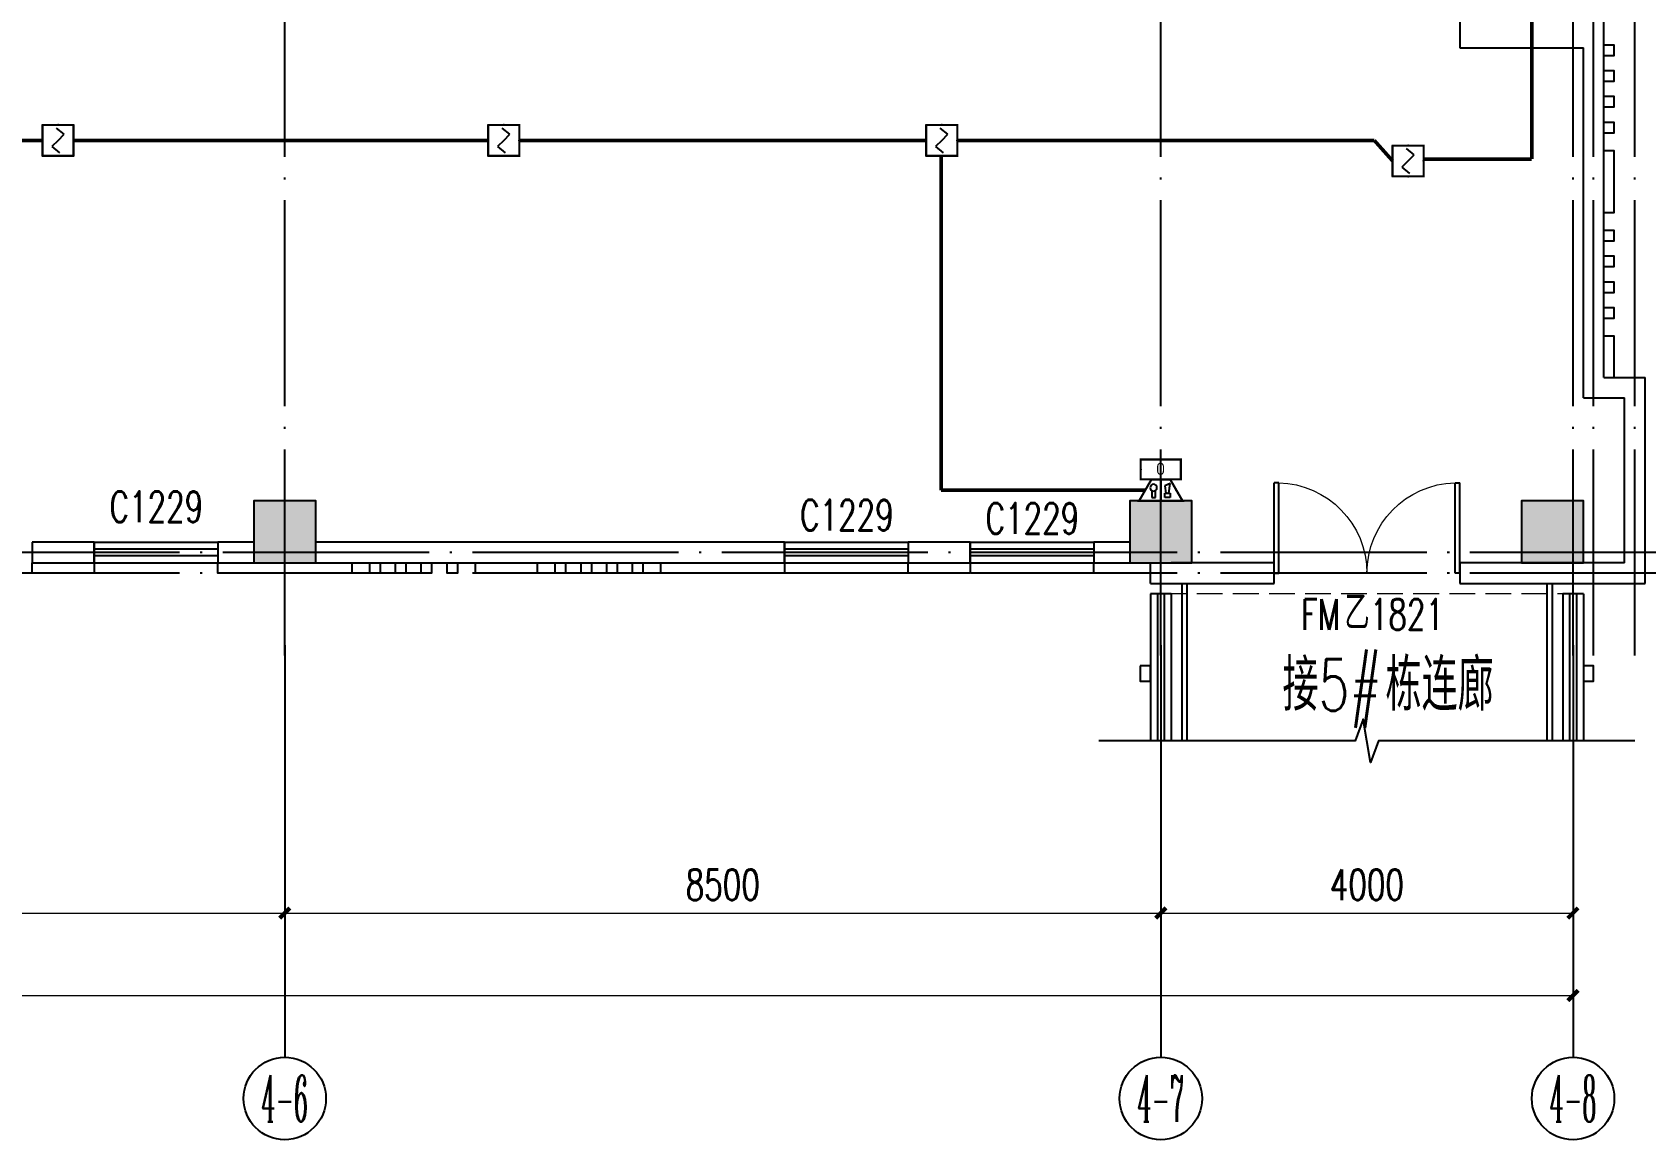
# Model space of a CAD drawing. Extents: x -124594 to 516503, y -3148 to 203159.
# Drawn here: x 216808 to 232464, y 12439 to 23189 of the extents above; entities that cross this region are included whole.
import ezdxf
from ezdxf.enums import TextEntityAlignment as Align

# ---------------------------------------------------------------- set-up
doc = ezdxf.new("R2010")
doc.units = 0
doc.header["$LTSCALE"] = 1000
doc.header["$MEASUREMENT"] = 0
doc.linetypes.add('DASH', pattern=[0.35, 0.25, -0.1])
doc.linetypes.add('DOTE', pattern=[2.42, 2, -0.2, 0.02, -0.2])
for name, color, linetype in [('AXIS', 3, 'Continuous'), ('AXIS_TEXT', 7, 'Continuous'), ('COLUMN', 9, 'Continuous'), ('CURTWALL', 4, 'Continuous'), ('DIM_SYMB', 3, 'Continuous'), ('DOOR_FIRE', 4, 'Continuous'), ('DOOR_FIRE_TEXT', 7, 'Continuous'), ('EQUIP-消防', 3, 'Continuous'), ('J-AXIS-轴线', 1, 'DOTE'), ('J-DOOR-窗', 8, 'Continuous'), ('J-ELEV-立面百叶', 247, 'Continuous'), ('J-FLOR-栏杆', 147, 'Continuous'), ('J-WALL-墙体', 2, 'Continuous'), ('PUB_HATCH', 8, 'Continuous'), ('PUB_TEXT', 7, 'Continuous'), ('WINDOW_TEXT', 7, 'Continuous'), ('WIRE-消防', 222, 'Continuous'), ('装饰柱', 7, 'Continuous')]:
    doc.layers.add(name, color=color, linetype=linetype)
doc.layers.add('建筑底图', color=8, linetype='Continuous', lineweight=5)
doc.styles.add('_TCH_AXIS', font='COMPLEX', dxfattribs={"bigfont": 'GBCBIG'})
doc.styles.add('_TCH_DIM_T3', font='SIMPLEX', dxfattribs={"width": 0.705882, "bigfont": 'GBCBIG'})
doc.styles.add('_TCH_WINDOW', font='SIMPLEX', dxfattribs={"height": 3.5, "bigfont": 'GBCBIG'})
doc.styles.add('_TEL_ATTDEF', font='GBENOR', dxfattribs={"width": 0.8, "height": 3, "bigfont": 'GBCBIG'})
doc.styles.add('COMPLEX', font='COMPLEX')
doc.styles.add('HZ', font='simplex.shx', dxfattribs={"width": 0.7, "bigfont": 'hztxt.shx'})
doc.styles.get("Standard").update_dxf_attribs({"font": 'gbenor.shx', "bigfont": 'gbcbig.shx'})
doc.dimstyles.new('_TCH_ARCH&&100', dxfattribs={"dimtxt": 297.5, "dimasz": 100, "dimexe": 250, "dimexo": 300, "dimgap": 126.25, "dimtad": 1, "dimdec": 0, "dimzin": 0, "dimdsep": 46, "dimtxsty": '_TCH_DIM_T3', "dimblk": 'ARCHTICK', "dimcen": 0.09, "dimclrt": 7, "dimazin": 2, "dimtfac": 1, "dimtdec": 0, "dimtix": 1, "dimtmove": 2, "dimatfit": 3, "dimfxl": 1, "dimtolj": 1, "dimtzin": 0, "dimarcsym": 0})

# ---------------------------------------------------------------- blocks, each defined once
blk = doc.blocks.new('_AXISO')
blk.add_circle((0, 0), 0.5)
at = {"layer": 'AXIS_TEXT', "style": 'COMPLEX', "width": 1.041667}
blk.add_attdef('A', text='', height=0.56, dxfattribs=at).set_placement((-0.25, -0.28), (0.25, -0.28), align=Align.FIT)
blk = doc.blocks.new('_ArchTick')
at = {"color": 0, "linetype": 'ByBlock', "const_width": 0.4}
blk.add_lwpolyline([(-0.5, -0.5), (0.5, 0.5)], dxfattribs=at)
blk = doc.blocks.new('*D184')
at = {"layer": 'AXIS', "color": 0, "lineweight": -2, "transparency": 16777216}
for p, q in [((185258, 93491), (185258, 90241)), ((231758, 93491), (231758, 90241)), ((185258, 90491), (231758, 90491))]:
    blk.add_line(p, q, dxfattribs=at)
at = {"layer": 'Defpoints', "color": 0, "transparency": 16777216}
for p in [(185258, 93791), (231758, 93791), (231758, 90491)]:
    blk.add_point(p, dxfattribs=at)
at = {"layer": 'AXIS', "color": 0, "lineweight": -2, "transparency": 16777216, "xscale": 100, "yscale": 100, "zscale": 100, "rotation": 180}
blk.add_blockref('_ArchTick', (185258, 90491), dxfattribs=at)
at = {"layer": 'AXIS', "color": 0, "lineweight": -2, "transparency": 16777216, "xscale": 100, "yscale": 100, "zscale": 100}
blk.add_blockref('_ArchTick', (231758, 90491), dxfattribs=at)
at = {"layer": 'AXIS', "color": 7, "transparency": 16777216, "insert": (208508, 90766), "char_height": 297.5, "attachment_point": 5, "style": '_TCH_DIM_T3'}
blk.add_mtext('\\A1;46500', dxfattribs=at)
blk = doc.blocks.new('*D185')
at = {"layer": 'AXIS', "color": 0, "lineweight": -2, "transparency": 16777216}
for p, q in [((227758, 93491), (227758, 91041)), ((231758, 93491), (231758, 91041)), ((227758, 91291), (231758, 91291))]:
    blk.add_line(p, q, dxfattribs=at)
at = {"layer": 'Defpoints', "color": 0, "transparency": 16777216}
for p in [(227758, 93791), (231758, 93791), (231758, 91291)]:
    blk.add_point(p, dxfattribs=at)
at = {"layer": 'AXIS', "color": 0, "lineweight": -2, "transparency": 16777216, "xscale": 100, "yscale": 100, "zscale": 100, "rotation": 180}
blk.add_blockref('_ArchTick', (227758, 91291), dxfattribs=at)
at = {"layer": 'AXIS', "color": 0, "lineweight": -2, "transparency": 16777216, "xscale": 100, "yscale": 100, "zscale": 100}
blk.add_blockref('_ArchTick', (231758, 91291), dxfattribs=at)
at = {"layer": 'AXIS', "color": 7, "transparency": 16777216, "insert": (229758, 91566), "char_height": 297.5, "attachment_point": 5, "style": '_TCH_DIM_T3'}
blk.add_mtext('\\A1;4000', dxfattribs=at)
blk = doc.blocks.new('*D186')
at = {"layer": 'AXIS', "color": 0, "lineweight": -2, "transparency": 16777216}
for p, q in [((219258, 93491), (219258, 91041)), ((227758, 93491), (227758, 91041)), ((219258, 91291), (227758, 91291))]:
    blk.add_line(p, q, dxfattribs=at)
at = {"layer": 'Defpoints', "color": 0, "transparency": 16777216}
for p in [(219258, 93791), (227758, 93791), (227758, 91291)]:
    blk.add_point(p, dxfattribs=at)
at = {"layer": 'AXIS', "color": 0, "lineweight": -2, "transparency": 16777216, "xscale": 100, "yscale": 100, "zscale": 100, "rotation": 180}
blk.add_blockref('_ArchTick', (219258, 91291), dxfattribs=at)
at = {"layer": 'AXIS', "color": 0, "lineweight": -2, "transparency": 16777216, "xscale": 100, "yscale": 100, "zscale": 100}
blk.add_blockref('_ArchTick', (227758, 91291), dxfattribs=at)
at = {"layer": 'AXIS', "color": 7, "transparency": 16777216, "insert": (223508, 91566), "char_height": 297.5, "attachment_point": 5, "style": '_TCH_DIM_T3'}
blk.add_mtext('\\A1;8500', dxfattribs=at)
blk = doc.blocks.new('*D187')
at = {"layer": 'AXIS', "color": 0, "lineweight": -2, "transparency": 16777216}
for p, q in [((210758, 93491), (210758, 91041)), ((219258, 93491), (219258, 91041)), ((210758, 91291), (219258, 91291))]:
    blk.add_line(p, q, dxfattribs=at)
at = {"layer": 'Defpoints', "color": 0, "transparency": 16777216}
for p in [(210758, 93791), (219258, 93791), (219258, 91291)]:
    blk.add_point(p, dxfattribs=at)
at = {"layer": 'AXIS', "color": 0, "lineweight": -2, "transparency": 16777216, "xscale": 100, "yscale": 100, "zscale": 100, "rotation": 180}
blk.add_blockref('_ArchTick', (210758, 91291), dxfattribs=at)
at = {"layer": 'AXIS', "color": 0, "lineweight": -2, "transparency": 16777216, "xscale": 100, "yscale": 100, "zscale": 100}
blk.add_blockref('_ArchTick', (219258, 91291), dxfattribs=at)
at = {"layer": 'AXIS', "color": 7, "transparency": 16777216, "insert": (215008, 91566), "char_height": 297.5, "attachment_point": 5, "style": '_TCH_DIM_T3'}
blk.add_mtext('\\A1;8500', dxfattribs=at)
blk = doc.blocks.new('_FZH')
blk.add_lwpolyline([(-0.5, -0.5), (0.5, -0.5), (0.5, 0.5), (-0.5, 0.5)], close=True)
at = {"layer": 'PUB_HATCH'}
blk.add_solid([(-0.5, -0.5), (0.5, -0.5), (-0.5, 0.5), (0.5, 0.5)], dxfattribs=at)
blk = doc.blocks.new('$TCHSYS$WIN2D')
for p, q in [((-0.5, 0.5), (0.5, 0.5)), ((-0.5, 0.5), (-0.5, -0.5)), ((0.5, 0.5), (0.5, -0.5)), ((0.5, 0.167), (-0.5, 0.167)), ((0.5, -0.167), (-0.5, -0.167)), ((-0.5, -0.5), (0.5, -0.5))]:
    blk.add_line(p, q)
blk = doc.blocks.new('$DorLib2D$00000002')
for p, q in [((-0.5, 0), (-0.5, 0.4875)), ((-0.475, 0.4875), (-0.5, 0.4875)), ((-0.475, 0), (-0.475, 0.4875)), ((0.475, 0), (0.475, 0.4875)), ((0.475, 0.4875), (0.5, 0.4875)), ((0.5, 0), (0.5, 0.4875)), ((-0.5, 0), (-0.475, 0)), ((0.5, 0), (0.475, 0))]:
    blk.add_line(p, q)
at = {"lineweight": 13}
for centre, start, end in [((-0.4875, 0), 0, 88.53072), ((0.4875, 0), 91.46928, 180)]:
    blk.add_arc(centre, 0.4875, start, end, dxfattribs=at)
blk = doc.blocks.new('$Equip$00002649')
for p, q in [((-0.5, 0.5), (-0.5, -0.5)), ((0.5, 0.5), (-0.5, 0.5)), ((-0.2, 0.2), (0.05, 0.4)), ((0, 0), (-0.2, 0.2)), ((0, 0), (0.2, -0.2)), ((0.5, -0.5), (0.5, 0.5)), ((-0.5, -0.5), (0.5, -0.5)), ((0.2, -0.2), (-0.05, -0.4))]:
    blk.add_line(p, q)
at = {"const_width": 0.0667}
blk.add_lwpolyline([(-0.5, 0.5), (0.5, 0.5), (0.5, -0.5), (-0.5, -0.5), (-0.5, 0.5), (0.5, 0.5)], dxfattribs=at)
for p in [(-0.5, 0), (0, 0.5), (0.5, 0), (0, -0.5)]:
    blk.add_point(p)
at = {"color": 7, "flags": 1}
for tag, height, p in [('A', 0.00002, (0, 0)), ('B', 0.4, (0.762, -0.208))]:
    blk.add_attdef(tag, text='', height=height, dxfattribs=at).set_placement(p, align=Align.MIDDLE_CENTER)
blk = doc.blocks.new('$equip$00002679')
for p, q in [((-0.3, 0.699), (-0.703, 0)), ((-0.264, 0.249), (-0.304, 0.569)), ((-0.304, 0.569), (-0.128, 0.489)), ((0.3, 0.699), (-0.3, 0.699)), ((0.3, 0.699), (-0.3, 0.699)), ((0, 0.699), (0, 0)), ((0.703, 0), (0.3, 0.699)), ((-0.703, 0), (0.703, 0)), ((-0.304, 0.249), (-0.304, 0.113)), ((-0.128, 0.249), (-0.304, 0.249)), ((-0.304, 0.113), (-0.128, 0.113)), ((-0.128, 0.489), (-0.168, 0.249)), ((-0.128, 0.113), (-0.128, 0.249)), ((0.174, 0.11), (0.174, 0.338)), ((0.294, 0.11), (0.174, 0.11)), ((0.294, 0.338), (0.294, 0.11))]:
    blk.add_line(p, q)
at = {"const_width": 0.0667}
for points in [[(-0.299, 0.699), (0.301, 0.699), (0.703, 0), (-0.702, 0), (-0.299, 0.699), (0.301, 0.699)], [(-0.3, 0.699), (0.3, 0.699), (0.703, 0), (-0.703, 0), (-0.3, 0.699), (0.3, 0.699)]]:
    blk.add_lwpolyline(points, dxfattribs=at)
blk.add_circle((0.234, 0.43), 0.111)
for p in [(0, 0.699), (-0.501, 0.349), (0, 0), (0.502, 0.349)]:
    blk.add_point(p)
at = {"color": 7, "flags": 1}
for tag, height, p in [('A', 0.00002, (0, 0)), ('B', 0.4, (0.961, 0.299))]:
    blk.add_attdef(tag, text='', height=height, dxfattribs=at).set_placement(p, align=Align.MIDDLE_CENTER)
blk = doc.blocks.new('$equip$00002786')
for p, q in [((0.65, 0.65), (-0.65, 0.65)), ((-0.65, 0.65), (-0.65, 0)), ((0.65, 0), (0.65, 0.65)), ((-0.65, 0), (0.65, 0))]:
    blk.add_line(p, q)
at = {"const_width": 0.0667}
blk.add_lwpolyline([(-0.65, 0.65), (0.65, 0.65), (0.65, 0), (-0.65, 0), (-0.65, 0.65), (0.65, 0.65)], dxfattribs=at)
for p in [(0, 0.65), (-0.65, 0.325), (0, 0), (0.65, 0.325)]:
    blk.add_point(p)
at = {"color": 7}
blk.add_attdef('$TEXT$', text='', height=0.4, dxfattribs=at).set_placement((0.006, 0.343), align=Align.MIDDLE_CENTER)
at = {"color": 7, "flags": 1}
for tag, p in [('A', (0, 0)), ('B', (0.905, 0.246))]:
    blk.add_attdef(tag, text='', height=0.4, dxfattribs=at).set_placement(p, align=Align.MIDDLE_CENTER)
blk = doc.blocks.new('GWEEDA')
at = {"color": 8, "linetype": 'DASH'}
blk.add_lwpolyline([(231858.3, 94390.8), (227658.3, 94390.8)], dxfattribs=at)
at = {"layer": 'AXIS', "color": 8}
for p, q in [((219258.3, 93890.8), (219258.3, 89890.8)), ((227758.3, 93890.8), (227758.3, 89890.8)), ((231758.3, 93890.8), (231758.3, 89890.8))]:
    blk.add_line(p, q, dxfattribs=at)
at = {"layer": 'CURTWALL', "color": 8}
for p, q in [((227658.3, 94390.8), (227658.3, 92963.5)), ((227858.3, 94390.8), (227658.3, 94390.8)), ((227725, 94390.8), (227725, 92963.5)), ((227791.7, 94390.8), (227791.7, 92963.5)), ((227858.3, 94390.8), (227858.3, 92963.5)), ((231658.3, 94390.8), (231658.3, 92963.5)), ((231858.3, 94390.8), (231658.3, 94390.8)), ((231725, 94390.8), (231725, 92963.5)), ((231791.7, 94390.8), (231791.7, 92963.5)), ((231858.3, 94390.8), (231858.3, 92963.5)), ((227858.3, 92963.5), (227658.3, 92963.5)), ((231858.3, 92963.5), (231658.3, 92963.5))]:
    blk.add_line(p, q, dxfattribs=at)
at = {"layer": 'DIM_SYMB', "color": 8}
blk.add_lwpolyline([(232358.3, 92963.5), (229870.8, 92963.5), (229794.4, 92753.5), (229720.3, 93173.5), (229645.8, 92963.5), (227158.3, 92963.5)], dxfattribs=at)
at = {"layer": 'J-AXIS-轴线', "color": 8}
for p, q in [((219258.3, 93790.8), (219258.3, 119790.8)), ((227758.3, 93790.8), (227758.3, 119790.8)), ((231758.3, 93790.8), (231758.3, 119790.8)), ((231958.3, 93790.8), (231958.3, 119790.8)), ((232358.3, 93790.8), (232358.3, 107890.8)), ((232758.3, 94790.8), (184258.3, 94790.8)), ((232758.3, 94590.8), (184258.3, 94590.8))]:
    blk.add_line(p, q, dxfattribs=at)
at = {"layer": 'J-ELEV-立面百叶', "color": 8}
for points in [[(227558.3, 93690.8), (227558.3, 93540.8), (227658.3, 93540.8), (227658.3, 93690.8)], [(231858.3, 93690.8), (231858.3, 93540.8), (231958.3, 93540.8), (231958.3, 93690.8)]]:
    blk.add_lwpolyline(points, close=True, dxfattribs=at)
at = {"layer": 'J-FLOR-栏杆', "color": 8}
for points in [[(227961.5, 94490.8), (227961.5, 92963.5)], [(228011.5, 94490.8), (228011.5, 92963.5)], [(231505.2, 94490.8), (231505.2, 92963.5)], [(231555.2, 94490.8), (231555.2, 92963.5)]]:
    blk.add_lwpolyline(points, dxfattribs=at)
at = {"layer": 'J-WALL-墙体', "color": 8}
for p, q in [((232058.3, 99790.8), (232058.3, 102790.8)), ((230658.3, 100690.8), (230658.3, 99690.8)), ((232058.3, 96490.8), (232058.3, 99790.8)), ((230658.3, 99690.8), (231858.3, 99690.8)), ((231858.3, 96290.8), (231858.3, 99690.8)), ((232058.3, 96490.8), (232458.3, 96490.8)), ((232458.3, 94490.8), (232458.3, 96490.8)), ((231858.3, 96290.8), (232258.3, 96290.8)), ((232258.3, 94690.8), (232258.3, 96290.8)), ((217408.3, 94890.8), (216808.3, 94890.8)), ((216808.3, 94890.8), (216808.3, 94690.8)), ((217408.3, 94690.8), (217408.3, 94890.8)), ((218958.3, 94890.8), (218608.3, 94890.8)), ((218608.3, 94890.8), (218608.3, 94690.8)), ((224108.3, 94890.8), (219558.3, 94890.8)), ((224108.3, 94690.8), (224108.3, 94890.8)), ((225908.3, 94890.8), (225308.3, 94890.8)), ((225308.3, 94890.8), (225308.3, 94690.8)), ((225908.3, 94690.8), (225908.3, 94890.8)), ((227458.3, 94890.8), (227108.3, 94890.8)), ((227108.3, 94890.8), (227108.3, 94690.8)), ((216808.3, 94690.8), (217408.3, 94690.8)), ((218608.3, 94690.8), (218958.3, 94690.8)), ((219558.3, 94690.8), (224108.3, 94690.8)), ((225308.3, 94690.8), (225908.3, 94690.8)), ((227108.3, 94690.8), (227458.3, 94690.8)), ((227658.3, 94490.8), (227658.3, 94690.8)), ((228858.3, 94690.8), (227858.3, 94690.8)), ((228858.3, 94490.8), (228858.3, 94690.8)), ((232258.3, 94690.8), (230658.3, 94690.8)), ((230658.3, 94690.8), (230658.3, 94490.8)), ((227658.3, 94490.8), (228858.3, 94490.8)), ((230658.3, 94490.8), (232458.3, 94490.8))]:
    blk.add_line(p, q, dxfattribs=at)
at = {"layer": '装饰柱', "color": 8}
for points in [[(232058.3, 99615.8), (232158.3, 99615.8), (232158.3, 99715.8), (232058.3, 99715.8)], [(232058.3, 99365.8), (232158.3, 99365.8), (232158.3, 99465.8), (232058.3, 99465.8)], [(232058.3, 99115.8), (232158.3, 99115.8), (232158.3, 99215.8), (232058.3, 99215.8)], [(232058.3, 98865.8), (232158.3, 98865.8), (232158.3, 98965.8), (232058.3, 98965.8)], [(232058.3, 98090.8), (232158.3, 98090.8), (232158.3, 98690.8), (232058.3, 98690.8)], [(232058.3, 97815.8), (232158.3, 97815.8), (232158.3, 97915.8), (232058.3, 97915.8)], [(232058.3, 97565.8), (232158.3, 97565.8), (232158.3, 97665.8), (232058.3, 97665.8)], [(232058.3, 97315.8), (232158.3, 97315.8), (232158.3, 97415.8), (232058.3, 97415.8)], [(232058.3, 97065.8), (232158.3, 97065.8), (232158.3, 97165.8), (232058.3, 97165.8)], [(232158.3, 96490.8), (232158.3, 96890.8), (232058.3, 96890.8)], [(217408.3, 94690.8), (217408.3, 94590.8), (216808.3, 94590.8), (216808.3, 94690.8)], [(219908.3, 94690.8), (219908.3, 94590.8), (218608.3, 94590.8), (218608.3, 94690.8)], [(220183.3, 94690.8), (220183.3, 94590.8), (220083.3, 94590.8), (220083.3, 94690.8)], [(220433.3, 94690.8), (220433.3, 94590.8), (220333.3, 94590.8), (220333.3, 94690.8)], [(220683.3, 94690.8), (220683.3, 94590.8), (220583.3, 94590.8), (220583.3, 94690.8)], [(220933.3, 94690.8), (220933.3, 94590.8), (220833.3, 94590.8), (220833.3, 94690.8)], [(221708.3, 94690.8), (221708.3, 94590.8), (221108.3, 94590.8), (221108.3, 94690.8)], [(221983.3, 94690.8), (221983.3, 94590.8), (221883.3, 94590.8), (221883.3, 94690.8)], [(222233.3, 94690.8), (222233.3, 94590.8), (222133.3, 94590.8), (222133.3, 94690.8)], [(222483.3, 94690.8), (222483.3, 94590.8), (222383.3, 94590.8), (222383.3, 94690.8)], [(222733.3, 94690.8), (222733.3, 94590.8), (222633.3, 94590.8), (222633.3, 94690.8)], [(224108.3, 94690.8), (224108.3, 94590.8), (222908.3, 94590.8), (222908.3, 94690.8)], [(225908.3, 94690.8), (225908.3, 94590.8), (225308.3, 94590.8), (225308.3, 94690.8)], [(227658.3, 94590.8), (227658.3, 94590.8), (227108.3, 94590.8), (227108.3, 94690.8)]]:
    blk.add_lwpolyline(points, dxfattribs=at)
at = {"layer": 'AXIS', "color": 8}
ref = blk.add_blockref('_AXISO', (219258.3, 89490.8), dxfattribs=dict(at, xscale=800, yscale=800, zscale=800))
ref.add_attrib('A', '4-6', dxfattribs={"layer": 'AXIS_TEXT', "color": 8, "height": 452.55, "style": '_TCH_AXIS', "width": 0.344262}).set_placement((219032.1, 89264.5), (219484.6, 89264.5), align=Align.FIT)
ref = blk.add_blockref('_AXISO', (227758.3, 89490.8), dxfattribs=dict(at, xscale=800, yscale=800, zscale=800))
ref.add_attrib('A', '4-7', dxfattribs={"layer": 'AXIS_TEXT', "color": 8, "height": 452.55, "style": '_TCH_AXIS', "width": 0.344262}).set_placement((227532.1, 89264.5), (227984.6, 89264.5), align=Align.FIT)
ref = blk.add_blockref('_AXISO', (231758.3, 89490.8), dxfattribs=dict(at, xscale=800, yscale=800, zscale=800))
ref.add_attrib('A', '4-8', dxfattribs={"layer": 'AXIS_TEXT', "color": 8, "height": 452.55, "style": '_TCH_AXIS', "width": 0.344262}).set_placement((231532.1, 89264.5), (231984.6, 89264.5), align=Align.FIT)
at = {"layer": 'COLUMN', "color": 8, "xscale": 600, "yscale": 600, "zscale": 600, "rotation": 90}
for p in [(219258.3, 94990.8), (227758.3, 94990.8), (231558.3, 94990.8)]:
    blk.add_blockref('_FZH', p, dxfattribs=at)
at = {"layer": 'DOOR_FIRE', "color": 8, "xscale": -1800, "yscale": 1800, "zscale": 200}
blk.add_blockref('$DorLib2D$00000002', (229758.3, 94590.8), dxfattribs=at)
at = {"layer": 'J-DOOR-窗', "color": 8}
ref = blk.add_blockref('$TCHSYS$WIN2D', (218008.3, 94790.8), dxfattribs=dict(at, xscale=1200, yscale=200, zscale=200))
ref.add_attrib('A', 'C1229', (217558.3, 95086.4), dxfattribs={"layer": 'WINDOW_TEXT', "color": 8, "height": 297.5, "style": '_TCH_WINDOW', "width": 0.705882})
ref = blk.add_blockref('$TCHSYS$WIN2D', (224708.3, 94790.8), dxfattribs=dict(at, xscale=1200, yscale=200, zscale=200))
ref.add_attrib('A', 'C1229', (224258.3, 95005.2), dxfattribs={"layer": 'WINDOW_TEXT', "color": 8, "height": 297.5, "style": '_TCH_WINDOW', "width": 0.705882})
ref = blk.add_blockref('$TCHSYS$WIN2D', (226508.3, 94790.8), dxfattribs=dict(at, xscale=1200, yscale=200, zscale=200))
ref.add_attrib('A', 'C1229', (226058.3, 94973.1), dxfattribs={"layer": 'WINDOW_TEXT', "color": 8, "height": 297.5, "style": '_TCH_WINDOW', "width": 0.705882})
at = {"layer": 'DOOR_FIRE_TEXT', "color": 8, "style": '_TCH_WINDOW', "width": 0.705882}
for s, p in [('FM', (229120.5, 94040.8)), ('1821', (229786.2, 94040.8))]:
    blk.add_text(s, height=297.5, dxfattribs=at).set_placement(p)
at = {"layer": 'DOOR_FIRE_TEXT', "color": 8, "style": '_TCH_WINDOW'}
blk.add_text('乙', height=337.6, dxfattribs=at).set_placement((229540.5, 94040.8))
at = {"layer": 'PUB_TEXT', "color": 8, "style": 'HZ', "width": 0.7}
for s, p in [('接', (228938.6, 93255.1)), ('5#', (229288.6, 93255.1)), ('栋连廊', (229938.6, 93255.1))]:
    blk.add_text(s, height=500, dxfattribs=at).set_placement(p)
at = {"layer": 'AXIS', "color": 8}
for p1, p2, distance, picture, middle in [((185258.3, 93790.8), (231758.3, 93790.8), -3300, '*D184', (208508.3, 90765.8)), ((210758.3, 93790.8), (219258.3, 93790.8), -2500, '*D187', (215008.3, 91565.8)), ((219258.3, 93790.8), (227758.3, 93790.8), -2500, '*D186', (223508.3, 91565.8)), ((227758.3, 93790.8), (231758.3, 93790.8), -2500, '*D185', (229758.3, 91565.8))]:
    dim = blk.add_aligned_dim(p1=p1, p2=p2, distance=distance, dimstyle='_TCH_ARCH&&100', dxfattribs=at)
    dim.commit()
    dim.dimension.update_dxf_attribs({"geometry": picture, "text_midpoint": middle})

msp = doc.modelspace()

# ---------------------------------------------------------------- linework, layer by layer
at = {"layer": 'WIRE-消防', "const_width": 35}
for points in [[(231358, 21958), (231358, 24475)], [(216908, 22139), (212808, 22139)], [(221233, 22139), (217208, 22139)], [(225483, 22139), (221533, 22139)], [(229830, 22139), (225783, 22139)], [(230008, 21939), (229830, 22139)], [(225627, 18743), (225627, 21989)], [(231358, 21958), (230308, 21958)], [(227608, 18743), (225627, 18743)]]:
    msp.add_lwpolyline(points, dxfattribs=at)

# ---------------------------------------------------------------- block references
at = {"layer": 'EQUIP-消防', "xscale": -300, "yscale": 300, "zscale": 300}
for name, p in [('$Equip$00002649', (217058, 22139)), ('$Equip$00002649', (221383, 22139)), ('$Equip$00002649', (225633, 22139)), ('$Equip$00002649', (230158, 21939)), ('$equip$00002679', (227758, 18639))]:
    msp.add_blockref(name, p, dxfattribs=at)
at = {"layer": 'EQUIP-消防'}
ref = msp.add_blockref('$equip$00002786', (227758, 18848), dxfattribs=dict(at, xscale=-300, yscale=300, zscale=300))
ref.add_attrib('$TEXT$', 'O', dxfattribs={"layer": '0', "color": 7, "height": 120, "style": '_TEL_ATTDEF'}).set_placement((227756, 18951), align=Align.MIDDLE_CENTER)
at = {"layer": '建筑底图'}
msp.add_blockref('GWEEDA', (0, -76652), dxfattribs=at)

doc.saveas('drawing.dxf')
